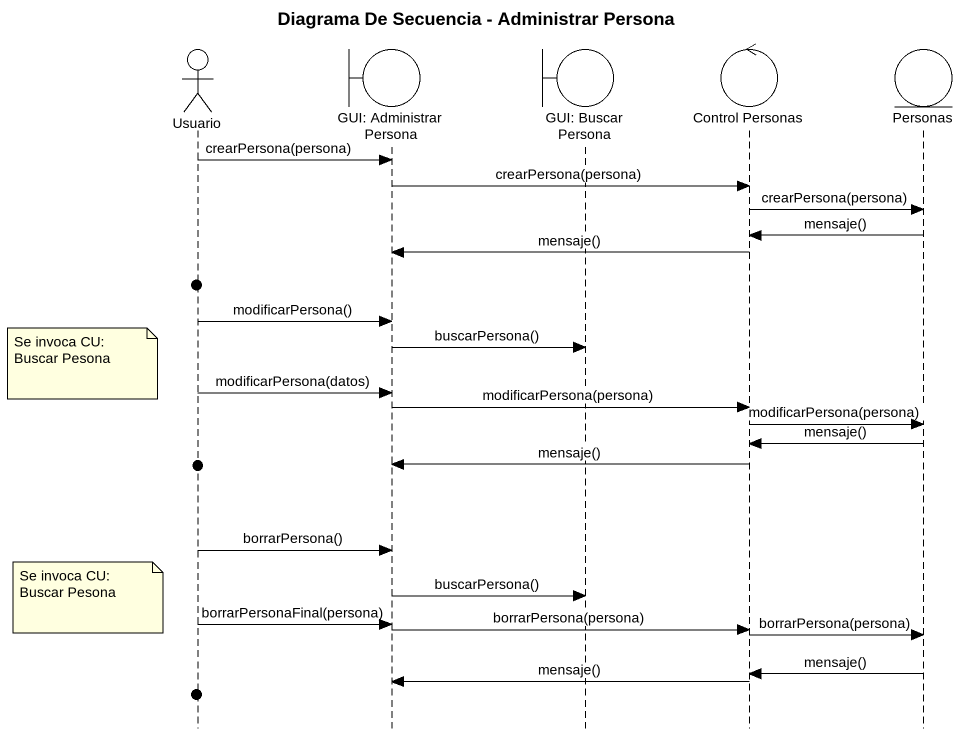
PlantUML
@startuml
title Diagrama De Secuencia - Administrar Persona
hide footbox
actor Usuario
boundary "GUI: Administrar Persona" as GUI_Administrar_Persona
boundary "GUI: Buscar Persona" as GUI_Buscar_Persona
control "Control Personas" as Control_Personas
entity Personas

Usuario -> GUI_Administrar_Persona : crearPersona(persona)
GUI_Administrar_Persona -> Control_Personas : crearPersona(persona)
Control_Personas -> Personas : crearPersona(persona)
Personas -> Control_Personas : mensaje()
Control_Personas -> GUI_Administrar_Persona : mensaje()
Usuario -> GUI_Administrar_Persona : modificarPersona()
GUI_Administrar_Persona -> GUI_Buscar_Persona : buscarPersona()
note left of Usuario : Se invoca CU: Buscar Pesona
Usuario -> GUI_Administrar_Persona : modificarPersona(datos)
GUI_Administrar_Persona -> Control_Personas : modificarPersona(persona)
Control_Personas -> Personas : modificarPersona(persona)
Personas -> Control_Personas : mensaje()
Control_Personas -> GUI_Administrar_Persona : mensaje()
Usuario -> GUI_Administrar_Persona : borrarPersona()
GUI_Administrar_Persona -> GUI_Buscar_Persona : buscarPersona()
note left of Usuario : Se invoca CU: Buscar Pesona
Usuario -> GUI_Administrar_Persona : borrarPersonaFinal(persona)
GUI_Administrar_Persona -> Control_Personas : borrarPersona(persona)
Control_Personas -> Personas : borrarPersona(persona)
Personas -> Control_Personas : mensaje()
Control_Personas -> GUI_Administrar_Persona : mensaje()
@enduml
